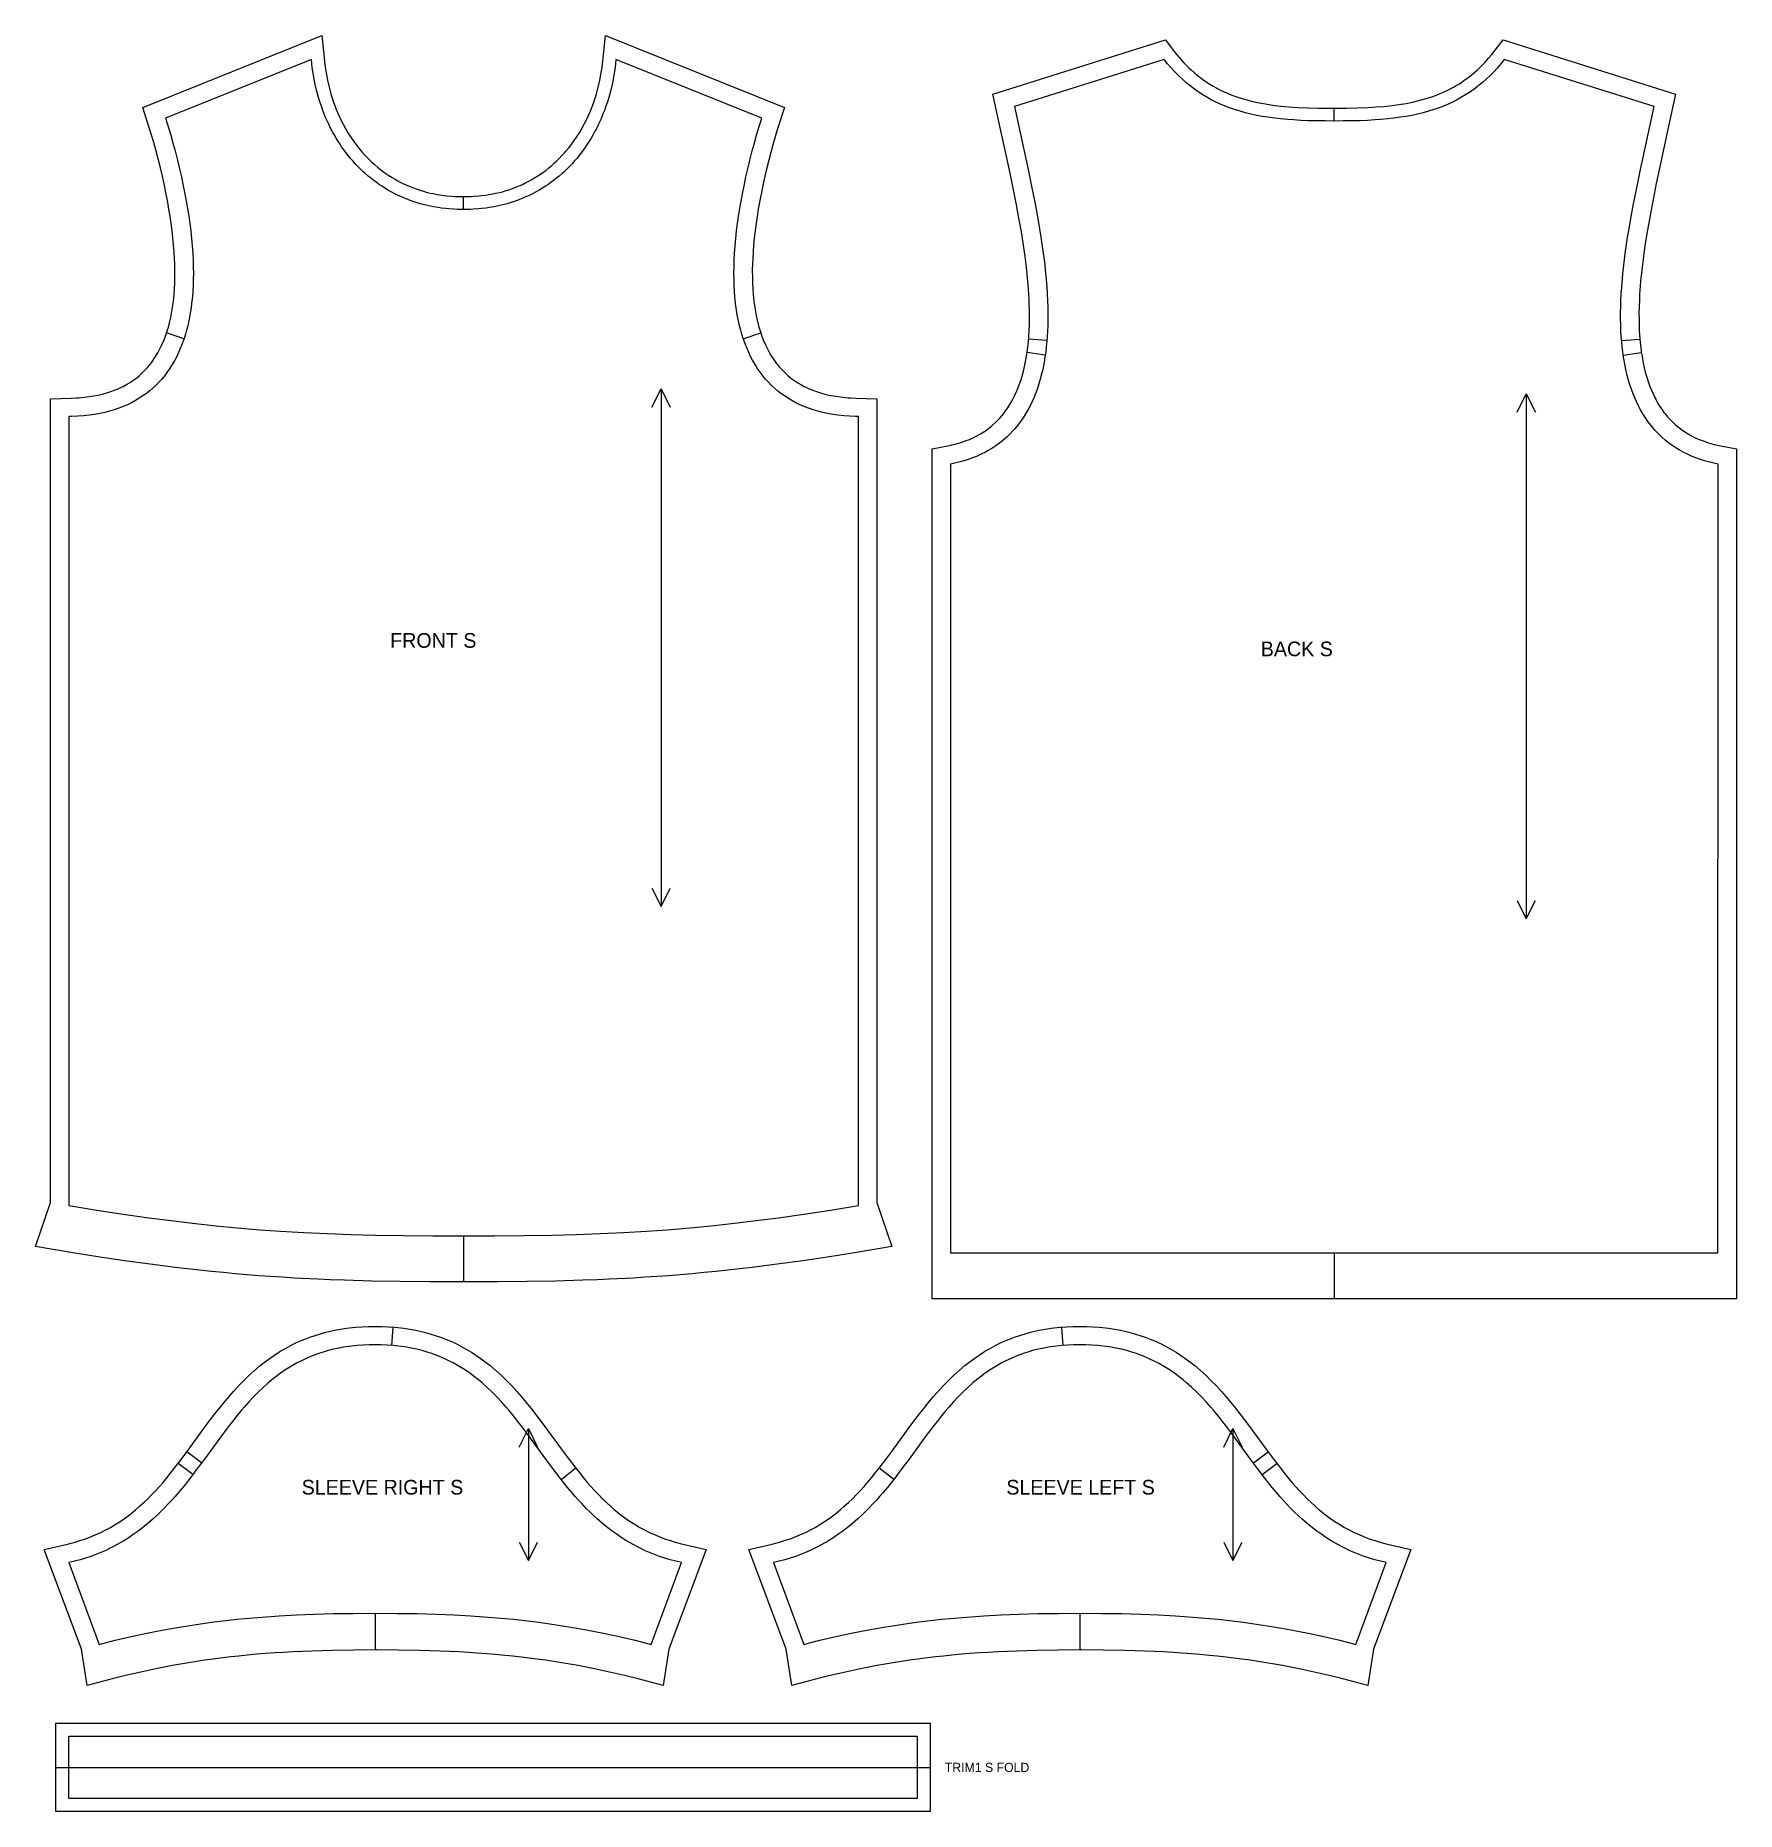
# Model space of a CAD drawing. Extents: x 17 to 943, y 28 to 995.
import ezdxf

# ---------------------------------------------------------------- set-up
doc = ezdxf.new("R2010")
doc.units = 0
for name, color, linetype in [('CUT', 7, 'CONTINUOUS'), ('FOLD', 6, 'CONTINUOUS'), ('GRAIN', 3, 'CONTINUOUS'), ('NOTCH', 1, 'CONTINUOUS'), ('SEW', 5, 'CONTINUOUS'), ('TEXT', 2, 'CONTINUOUS')]:
    doc.layers.add(name, color=color, linetype=linetype)

msp = doc.modelspace()

# ---------------------------------------------------------------- linework, layer by layer
at = {"layer": 'CUT'}
for points in [[(250.033, 907.217), (251.708, 907.232), (254.186, 907.313), (255.815, 907.405), (258.223, 907.599), (259.805, 907.765), (262.144, 908.069), (263.681, 908.309), (265.952, 908.721), (267.445, 909.031), (269.649, 909.549), (271.097, 909.928), (273.236, 910.548), (274.64, 910.994), (276.713, 911.714), (278.747, 912.492), (280.742, 913.327), (282.05, 913.916), (283.98, 914.845), (285.245, 915.496), (287.11, 916.517), (288.331, 917.227), (290.131, 918.337), (291.891, 919.499), (293.612, 920.713), (294.737, 921.55), (296.391, 922.847), (298.006, 924.194), (299.58, 925.589), (300.607, 926.545), (302.113, 928.019), (303.579, 929.539), (305.003, 931.104), (305.929, 932.172), (307.283, 933.811), (308.595, 935.494), (309.864, 937.219), (311.883, 940.185), (313.036, 942.019), (314.145, 943.893), (315.894, 947.1), (316.883, 949.074), (317.827, 951.085), (318.724, 953.131), (319.575, 955.211), (320.888, 958.753), (321.612, 960.921), (322.289, 963.12), (323.308, 966.853), (324.191, 970.665), (324.934, 974.553), (325.428, 977.715), (325.831, 980.92), (327.233, 994.954), (424.651, 955.781), (420.829, 943.62), (418.801, 936.732), (417.485, 931.971), (416.208, 927.097), (414.978, 922.129), (414.092, 918.351), (412.965, 913.259), (412.167, 909.407), (411.172, 904.239), (410.483, 900.349), (409.849, 896.453), (409.273, 892.557), (408.759, 888.667), (408.312, 884.79), (407.935, 880.932), (407.633, 877.098), (407.41, 873.294), (407.307, 870.778), (407.224, 867.038), (407.23, 863.344), (407.328, 859.703), (407.446, 857.307), (407.704, 853.765), (408.063, 850.292), (408.525, 846.892), (408.891, 844.67), (409.529, 841.407), (410.013, 839.281), (410.832, 836.17), (411.438, 834.151), (412.44, 831.207), (413.17, 829.303), (414.358, 826.539), (415.212, 824.758), (416.588, 822.184), (417.568, 820.532), (419.135, 818.154), (420.245, 816.635), (422.009, 814.458), (423.254, 813.073), (425.226, 811.097), (426.615, 809.846), (428.065, 808.649), (428.813, 808.071), (430.36, 806.956), (431.975, 805.894), (433.662, 804.888), (435.423, 803.938), (436.334, 803.484), (438.214, 802.619), (440.179, 801.814), (442.232, 801.069), (444.377, 800.386), (446.616, 799.768), (448.954, 799.217), (451.394, 798.735), (453.94, 798.324), (456.594, 797.986), (459.359, 797.724), (460.785, 797.622), (463.723, 797.477), (475.024, 797.161), (475.065, 359.541), (483.157, 335.534), (462.865, 332.212), (449.227, 330.06), (434.691, 327.892), (420.69, 325.949), (413.856, 325.059), (407.115, 324.222), (400.456, 323.435), (393.867, 322.699), (387.336, 322.011), (380.851, 321.371), (374.402, 320.778), (367.977, 320.229), (361.567, 319.723), (355.16, 319.259), (348.746, 318.836), (342.313, 318.453), (329.348, 317.797), (322.794, 317.521), (314.843, 317.235), (299.96, 316.825), (284.562, 316.55), (268.501, 316.393), (250.038, 316.339), (231.564, 316.393), (215.503, 316.55), (200.105, 316.825), (185.222, 317.235), (177.272, 317.521), (170.717, 317.797), (157.753, 318.453), (151.32, 318.836), (144.905, 319.259), (138.498, 319.723), (132.088, 320.229), (125.664, 320.778), (119.215, 321.371), (112.73, 322.011), (106.199, 322.699), (99.609, 323.435), (92.95, 324.222), (86.21, 325.059), (79.376, 325.949), (65.375, 327.892), (50.839, 330.06), (37.2, 332.212), (16.908, 335.534), (25, 359.541), (25.042, 797.161), (36.342, 797.477), (39.281, 797.622), (40.706, 797.724), (43.472, 797.986), (46.126, 798.324), (48.671, 798.735), (51.111, 799.217), (53.449, 799.768), (55.689, 800.386), (57.833, 801.069), (59.886, 801.814), (61.851, 802.619), (63.732, 803.484), (64.642, 803.938), (66.404, 804.888), (68.09, 805.894), (69.706, 806.956), (71.252, 808.071), (72.001, 808.649), (73.451, 809.846), (74.839, 811.097), (76.812, 813.073), (78.056, 814.458), (79.82, 816.635), (80.93, 818.154), (82.497, 820.532), (83.478, 822.184), (84.854, 824.758), (85.708, 826.539), (86.896, 829.303), (87.626, 831.207), (88.627, 834.151), (89.234, 836.17), (90.052, 839.281), (90.537, 841.407), (91.175, 844.67), (91.541, 846.892), (92.002, 850.292), (92.361, 853.765), (92.62, 857.307), (92.738, 859.703), (92.836, 863.344), (92.841, 867.038), (92.758, 870.778), (92.655, 873.294), (92.432, 877.098), (92.131, 880.932), (91.754, 884.79), (91.307, 888.667), (90.793, 892.557), (90.217, 896.453), (89.582, 900.349), (88.894, 904.239), (87.899, 909.407), (87.101, 913.259), (85.974, 918.351), (85.087, 922.129), (83.857, 927.097), (82.58, 931.971), (81.265, 936.732), (79.237, 943.62), (75.415, 955.781), (172.832, 994.954), (174.234, 980.92), (174.637, 977.715), (175.131, 974.553), (175.875, 970.665), (176.757, 966.853), (177.777, 963.12), (178.453, 960.921), (179.178, 958.753), (180.491, 955.211), (181.342, 953.131), (182.239, 951.085), (183.182, 949.074), (184.171, 947.1), (185.92, 943.893), (187.029, 942.019), (188.183, 940.185), (190.202, 937.219), (192.341, 934.367), (193.681, 932.714), (194.597, 931.636), (196.007, 930.055), (197.459, 928.52), (198.952, 927.031), (199.97, 926.064), (201.53, 924.653), (203.132, 923.291), (204.773, 921.977), (205.889, 921.128), (207.597, 919.898), (209.344, 918.719), (211.13, 917.591), (212.343, 916.869), (214.195, 915.83), (215.451, 915.167), (217.368, 914.219), (218.668, 913.618), (220.649, 912.764), (222.67, 911.967), (224.73, 911.228), (226.126, 910.768), (228.251, 910.128), (229.69, 909.735), (231.882, 909.197), (233.365, 908.873), (235.623, 908.439), (237.151, 908.185), (239.476, 907.859), (241.05, 907.678), (243.444, 907.462), (245.063, 907.355), (247.527, 907.251), (249.193, 907.221)], [(724.087, 307.104), (505.131, 307.104), (505.064, 769.834), (514.543, 771.735), (515.866, 772.027), (518.42, 772.67), (520.857, 773.39), (523.179, 774.184), (525.392, 775.049), (527.501, 775.983), (529.511, 776.986), (531.428, 778.055), (533.255, 779.189), (534.137, 779.78), (535.84, 781.011), (537.464, 782.307), (538.248, 782.978), (539.763, 784.37), (541.208, 785.827), (541.906, 786.579), (543.252, 788.133), (544.535, 789.752), (545.152, 790.586), (546.342, 792.303), (547.472, 794.085), (548.014, 795), (549.054, 796.878), (550.036, 798.82), (551.398, 801.849), (552.234, 803.945), (553.38, 807.198), (554.072, 809.438), (555.005, 812.899), (555.811, 816.476), (556.492, 820.162), (556.879, 822.676), (557.36, 826.527), (557.724, 830.468), (557.976, 834.491), (558.083, 837.214), (558.143, 839.969), (558.157, 842.753), (558.127, 845.563), (558.055, 848.398), (557.941, 851.256), (557.596, 857.031), (557.105, 862.872), (556.482, 868.763), (555.741, 874.69), (554.671, 882.122), (553.716, 888.068), (552.423, 895.476), (551.045, 902.825), (549.608, 910.083), (548.139, 917.216), (546.662, 924.188), (541.123, 949.705), (538.263, 963.102), (632.137, 992.53), (637.519, 985.613), (639.619, 983.04), (640.895, 981.574), (642.183, 980.165), (643.484, 978.81), (644.798, 977.508), (646.126, 976.258), (647.917, 974.669), (649.277, 973.533), (651.112, 972.091), (652.505, 971.062), (654.386, 969.757), (656.294, 968.527), (658.23, 967.368), (660.193, 966.279), (662.185, 965.256), (664.206, 964.298), (666.256, 963.402), (668.336, 962.566), (670.446, 961.788), (672.586, 961.066), (674.755, 960.398), (676.955, 959.783), (679.184, 959.217), (681.443, 958.701), (684.309, 958.12), (686.634, 957.706), (689.581, 957.247), (691.97, 956.924), (694.997, 956.575), (699.307, 956.177), (704.334, 955.84), (709.465, 955.611), (715.359, 955.462), (722.728, 955.398), (730.823, 955.434), (736.758, 955.55), (742.567, 955.773), (746.994, 956.037), (751.34, 956.392), (755.602, 956.85), (759.186, 957.333), (763.287, 958.012), (766.731, 958.701), (770.108, 959.494), (773.419, 960.398), (776.662, 961.42), (779.838, 962.566), (782.946, 963.843), (785.989, 965.256), (787.486, 966.017), (788.966, 966.815), (790.431, 967.651), (791.88, 968.527), (793.313, 969.442), (794.731, 970.4), (797.062, 972.091), (798.441, 973.165), (799.805, 974.285), (802.048, 976.258), (804.253, 978.37), (806.422, 980.628), (808.131, 982.545), (809.819, 984.564), (816.036, 992.53), (909.911, 963.102), (907.051, 949.705), (901.217, 922.808), (899.445, 914.38), (897.698, 905.741), (896.021, 896.951), (894.458, 888.068), (893.277, 880.635), (892.237, 873.206), (891.692, 868.763), (891.365, 865.812), (890.933, 861.406), (890.688, 858.485), (890.387, 854.134), (890.233, 851.256), (890.078, 846.977), (890.026, 844.155), (890.031, 839.969), (890.091, 837.214), (890.198, 834.491), (890.353, 831.8), (890.68, 827.831), (890.961, 825.233), (891.295, 822.676), (891.681, 820.162), (892.363, 816.476), (892.887, 814.079), (893.466, 811.732), (894.101, 809.438), (895.161, 806.099), (895.94, 803.945), (896.776, 801.849), (897.67, 799.814), (898.622, 797.841), (899.12, 796.878), (900.16, 795), (901.259, 793.186), (902.419, 791.436), (903.639, 789.752), (904.273, 788.934), (905.587, 787.348), (906.965, 785.827), (908.411, 784.37), (909.925, 782.978), (911.513, 781.651), (913.176, 780.388), (914.919, 779.189), (916.746, 778.055), (918.662, 776.986), (920.673, 775.983), (922.782, 775.049), (924.995, 774.184), (927.317, 773.39), (929.753, 772.67), (931.016, 772.339), (933.631, 771.735), (943.11, 769.834), (943.043, 307.104), (727.628, 307.104)], [(201.842, 115.935), (190.087, 115.876), (178.598, 115.69), (167.356, 115.359), (157.244, 114.915), (151.795, 114.611), (147.286, 114.322), (141.907, 113.932), (137.447, 113.569), (132.117, 113.085), (127.69, 112.641), (123.271, 112.159), (118.857, 111.637), (113.561, 110.956), (109.145, 110.341), (104.722, 109.683), (100.289, 108.98), (95.843, 108.229), (91.381, 107.431), (86.9, 106.584), (82.398, 105.687), (74.235, 103.939), (65.987, 102.016), (58.578, 100.154), (45.043, 96.591), (41.882, 116.44), (21.64, 170.698), (34.27, 173.587), (35.676, 173.93), (38.423, 174.666), (41.085, 175.466), (43.667, 176.326), (46.172, 177.246), (49.797, 178.735), (52.129, 179.797), (55.512, 181.493), (57.694, 182.688), (60.866, 184.578), (62.917, 185.899), (65.907, 187.972), (68.799, 190.149), (71.602, 192.427), (73.425, 193.999), (76.096, 196.435), (77.837, 198.109), (80.395, 200.69), (82.067, 202.455), (84.529, 205.167), (86.144, 207.015), (88.53, 209.841), (90.099, 211.76), (92.426, 214.684), (96.249, 219.667), (100.03, 224.757), (109.914, 238.269), (114.633, 244.518), (117.06, 247.618), (119.544, 250.691), (122.093, 253.73), (124.716, 256.725), (127.421, 259.668), (130.217, 262.55), (133.113, 265.362), (136.118, 268.094), (139.238, 270.734), (141.386, 272.439), (144.717, 274.904), (147.011, 276.481), (149.367, 278.001), (150.569, 278.739), (153.021, 280.167), (155.538, 281.53), (156.822, 282.186), (159.439, 283.444), (162.125, 284.628), (163.494, 285.191), (166.284, 286.258), (169.144, 287.244), (172.075, 288.145), (175.079, 288.959), (176.608, 289.333), (179.721, 290.013), (182.909, 290.6), (186.172, 291.093), (189.513, 291.49), (191.213, 291.652), (194.673, 291.902), (198.215, 292.054), (201.773, 292.104), (205.469, 292.054), (209.011, 291.902), (212.471, 291.652), (214.171, 291.49), (217.512, 291.093), (220.775, 290.6), (223.963, 290.013), (227.076, 289.333), (228.605, 288.959), (231.609, 288.145), (234.54, 287.244), (237.4, 286.258), (240.19, 285.191), (241.559, 284.628), (244.245, 283.444), (246.862, 282.186), (248.146, 281.53), (250.663, 280.167), (253.115, 278.739), (254.316, 278.001), (256.673, 276.481), (258.967, 274.904), (262.298, 272.439), (264.446, 270.734), (267.566, 268.094), (270.57, 265.362), (273.467, 262.55), (276.263, 259.668), (278.968, 256.725), (281.591, 253.73), (284.14, 250.691), (286.624, 247.618), (289.051, 244.518), (293.77, 238.269), (303.654, 224.757), (307.435, 219.667), (311.258, 214.684), (313.585, 211.76), (315.154, 209.841), (317.54, 207.015), (319.154, 205.167), (321.617, 202.455), (323.289, 200.69), (325.847, 198.109), (327.588, 196.435), (330.259, 193.999), (332.082, 192.427), (334.885, 190.149), (337.777, 187.972), (340.767, 185.899), (342.818, 184.578), (345.99, 182.688), (348.172, 181.493), (351.555, 179.797), (353.887, 178.735), (357.512, 177.246), (360.017, 176.326), (362.599, 175.466), (365.261, 174.666), (368.008, 173.93), (369.414, 173.587), (382.044, 170.698), (361.802, 116.44), (358.64, 96.591), (345.106, 100.154), (337.697, 102.016), (329.449, 103.939), (321.285, 105.687), (316.784, 106.584), (312.303, 107.431), (307.841, 108.229), (303.395, 108.98), (298.962, 109.683), (294.539, 110.341), (290.123, 110.956), (285.709, 111.528), (281.296, 112.058), (276.878, 112.548), (272.453, 113), (267.127, 113.492), (262.671, 113.862), (257.297, 114.26), (252.793, 114.555), (247.352, 114.867), (237.255, 115.324), (231.673, 115.516), (226.032, 115.668), (214.564, 115.866), (202.832, 115.934)], [(585.526, 115.935), (573.771, 115.876), (562.282, 115.69), (551.04, 115.359), (540.927, 114.915), (535.479, 114.611), (530.969, 114.322), (525.591, 113.932), (521.131, 113.569), (515.801, 113.085), (511.374, 112.641), (506.955, 112.159), (502.541, 111.637), (497.245, 110.956), (492.829, 110.341), (488.406, 109.683), (483.973, 108.98), (479.527, 108.229), (475.065, 107.431), (470.584, 106.584), (466.082, 105.687), (457.919, 103.939), (449.671, 102.016), (442.261, 100.154), (428.727, 96.591), (425.566, 116.44), (405.324, 170.698), (417.954, 173.587), (419.36, 173.93), (422.107, 174.666), (424.769, 175.466), (427.35, 176.326), (429.856, 177.246), (433.481, 178.735), (435.813, 179.797), (439.196, 181.493), (441.378, 182.688), (444.55, 184.578), (446.601, 185.899), (449.591, 187.972), (452.483, 190.149), (455.286, 192.427), (457.109, 193.999), (459.78, 196.435), (461.521, 198.109), (464.079, 200.69), (465.751, 202.455), (468.213, 205.167), (469.828, 207.015), (472.214, 209.841), (473.783, 211.76), (476.11, 214.684), (479.933, 219.667), (483.714, 224.757), (493.598, 238.269), (498.317, 244.518), (500.744, 247.618), (503.228, 250.691), (505.777, 253.73), (508.4, 256.725), (511.105, 259.668), (513.901, 262.55), (516.797, 265.362), (519.802, 268.094), (522.922, 270.734), (525.07, 272.439), (528.4, 274.904), (530.695, 276.481), (533.051, 278.001), (534.253, 278.739), (536.705, 280.167), (539.222, 281.53), (540.506, 282.186), (543.123, 283.444), (545.809, 284.628), (547.178, 285.191), (549.968, 286.258), (552.828, 287.244), (555.759, 288.145), (558.763, 288.959), (560.292, 289.333), (563.405, 290.013), (566.593, 290.6), (569.856, 291.093), (573.197, 291.49), (574.897, 291.652), (578.357, 291.902), (581.899, 292.054), (585.456, 292.104), (589.153, 292.054), (592.695, 291.902), (596.155, 291.652), (597.855, 291.49), (601.196, 291.093), (604.459, 290.6), (607.647, 290.013), (610.76, 289.333), (612.289, 288.959), (615.293, 288.145), (618.224, 287.244), (621.084, 286.258), (623.874, 285.191), (625.243, 284.628), (627.929, 283.444), (630.546, 282.186), (631.83, 281.53), (634.347, 280.167), (636.799, 278.739), (638, 278.001), (640.357, 276.481), (642.651, 274.904), (645.981, 272.439), (648.13, 270.734), (651.25, 268.094), (654.254, 265.362), (657.151, 262.55), (659.947, 259.668), (662.652, 256.725), (665.275, 253.73), (667.824, 250.691), (670.307, 247.618), (672.735, 244.518), (677.454, 238.269), (687.338, 224.757), (691.119, 219.667), (694.942, 214.684), (697.269, 211.76), (698.838, 209.841), (701.224, 207.015), (702.838, 205.167), (705.301, 202.455), (706.973, 200.69), (709.531, 198.109), (711.272, 196.435), (713.943, 193.999), (715.766, 192.427), (718.569, 190.149), (721.461, 187.972), (724.451, 185.899), (726.502, 184.578), (729.674, 182.688), (731.856, 181.493), (735.238, 179.797), (737.571, 178.735), (741.196, 177.246), (743.701, 176.326), (746.283, 175.466), (748.945, 174.666), (751.692, 173.93), (753.098, 173.587), (765.728, 170.698), (745.486, 116.44), (742.324, 96.591), (728.79, 100.154), (721.381, 102.016), (713.133, 103.939), (704.969, 105.687), (700.468, 106.584), (695.987, 107.431), (691.525, 108.229), (687.079, 108.98), (682.646, 109.683), (678.223, 110.341), (673.806, 110.956), (669.393, 111.528), (664.98, 112.058), (660.562, 112.548), (656.137, 113), (650.811, 113.492), (646.355, 113.862), (640.981, 114.26), (636.477, 114.555), (631.035, 114.867), (620.939, 115.324), (615.357, 115.516), (609.716, 115.668), (598.248, 115.866), (586.516, 115.934)], [(28, 76), (504, 76), (504, 28), (28, 28)]]:
    msp.add_lwpolyline(points, close=True, dxfattribs=at)
at = {"layer": 'FOLD'}
msp.add_lwpolyline([(28, 52), (504, 52)], dxfattribs=at)
at = {"layer": 'GRAIN'}
for points in [[(352.549, 792.522), (357.549, 802.522), (362.549, 792.522)], [(357.549, 802.522), (357.549, 520.688)], [(823.598, 789.936), (828.598, 799.936), (833.598, 789.936)], [(828.598, 799.936), (828.598, 514.039)], [(352.549, 530.688), (357.549, 520.688), (362.549, 530.688)], [(823.598, 524.039), (828.598, 514.039), (833.598, 524.039)], [(280.263, 226.435), (285.263, 236.435), (290.263, 226.435)], [(285.263, 236.435), (285.263, 164.669)], [(663.947, 226.435), (668.947, 236.435), (673.947, 226.435)], [(668.947, 236.435), (668.947, 164.669)], [(280.263, 174.669), (285.263, 164.669), (290.263, 174.669)], [(663.947, 174.669), (668.947, 164.669), (673.947, 174.669)]]:
    msp.add_lwpolyline(points, dxfattribs=at)
at = {"layer": 'NOTCH'}
for points in [[(724.087, 948.396), (724.084, 955.396)], [(250.033, 900.217), (250.001, 907.217)], [(97.743, 829.85), (88.276, 833.071)], [(402.323, 829.85), (411.79, 833.071)], [(566.725, 820.898), (556.833, 822.361)], [(567.625, 828.846), (557.658, 829.665)], [(880.549, 828.846), (890.516, 829.665)], [(881.449, 820.898), (891.341, 822.361)], [(250.033, 341.339), (250.038, 316.339)], [(724.087, 332.104), (724.087, 307.104)], [(210.866, 281.749), (211.664, 291.717)], [(576.502, 281.749), (575.704, 291.717)], [(107.323, 217.796), (99.28, 223.738)], [(680.045, 217.796), (688.087, 223.738)], [(102.525, 211.395), (94.589, 217.48)], [(303.133, 208.842), (311.018, 214.992)], [(484.235, 208.842), (476.35, 214.992)], [(684.843, 211.395), (692.779, 217.48)], [(201.842, 135.935), (201.834, 115.935)], [(585.526, 135.935), (585.518, 115.935)]]:
    msp.add_lwpolyline(points, dxfattribs=at)
at = {"layer": 'SEW'}
for points in [[(250.033, 341.339), (266.862, 341.384), (282.811, 341.529), (298.044, 341.788), (311.397, 342.138), (324.388, 342.606), (337.118, 343.206), (349.684, 343.948), (360.932, 344.747), (367.181, 345.248), (373.446, 345.792), (384.799, 346.882), (391.17, 347.553), (397.602, 348.272), (409.373, 349.691), (421.458, 351.279), (435.35, 353.252), (449.843, 355.455), (465.066, 357.901), (465.025, 787.437), (463.373, 787.483), (460.145, 787.643), (457.019, 787.89), (453.991, 788.226), (451.059, 788.648), (448.222, 789.157), (445.478, 789.751), (442.824, 790.429), (440.26, 791.191), (437.783, 792.033), (435.393, 792.957), (433.087, 793.958), (430.865, 795.037), (428.725, 796.192), (426.667, 797.42), (424.688, 798.72), (422.788, 800.09), (420.966, 801.529), (419.221, 803.034), (417.551, 804.603), (415.957, 806.235), (414.435, 807.928), (412.987, 809.68), (411.609, 811.488), (410.303, 813.352), (409.066, 815.268), (407.898, 817.235), (407.339, 818.238), (406.272, 820.278), (405.27, 822.365), (404.334, 824.496), (403.461, 826.67), (402.269, 830.006), (401.551, 832.279), (400.893, 834.588), (400.294, 836.931), (399.502, 840.507), (399.044, 842.93), (398.458, 846.616), (398.134, 849.107), (397.743, 852.889), (397.544, 855.439), (397.336, 859.301), (397.255, 861.899), (397.216, 865.827), (397.244, 868.464), (397.362, 872.443), (397.569, 876.446), (397.859, 880.468), (398.228, 884.503), (398.671, 888.548), (399.184, 892.596), (399.761, 896.642), (400.399, 900.681), (401.093, 904.708), (401.839, 908.717), (402.906, 914.026), (403.756, 917.973), (404.947, 923.176), (405.88, 927.027), (407.168, 932.082), (408.163, 935.804), (409.523, 940.662), (410.914, 945.385), (412.329, 949.957), (332.966, 981.87), (332.476, 977.587), (331.833, 973.369), (331.039, 969.219), (330.096, 965.142), (329.004, 961.143), (328.278, 958.783), (327.5, 956.454), (326.669, 954.156), (326.086, 952.643), (325.169, 950.4), (324.53, 948.924), (323.527, 946.74), (322.474, 944.591), (321.37, 942.48), (320.606, 941.094), (319.418, 939.047), (318.599, 937.704), (317.329, 935.724), (316.455, 934.427), (315.103, 932.517), (314.175, 931.267), (312.742, 929.43), (311.76, 928.23), (310.248, 926.468), (309.213, 925.32), (307.622, 923.637), (306.535, 922.543), (304.866, 920.942), (303.728, 919.902), (301.982, 918.386), (300.793, 917.405), (298.972, 915.976), (297.733, 915.054), (295.837, 913.717), (294.548, 912.857), (292.579, 911.614), (291.242, 910.818), (289.2, 909.672), (287.815, 908.942), (285.702, 907.897), (284.27, 907.235), (281.35, 905.994), (279.111, 905.137), (277.596, 904.603), (275.289, 903.855), (273.728, 903.394), (271.354, 902.759), (269.748, 902.374), (266.485, 901.695), (263.991, 901.269), (262.307, 901.024), (259.748, 900.716), (258.02, 900.552), (255.397, 900.366), (253.626, 900.283), (250.033, 900.217), (246.44, 900.283), (244.669, 900.366), (242.045, 900.552), (240.318, 900.716), (237.759, 901.024), (236.074, 901.269), (233.581, 901.695), (230.317, 902.374), (228.712, 902.759), (226.338, 903.394), (224.777, 903.855), (222.47, 904.603), (220.955, 905.137), (218.716, 905.994), (215.796, 907.235), (214.363, 907.897), (212.25, 908.942), (210.865, 909.672), (208.824, 910.818), (207.486, 911.614), (205.517, 912.857), (204.229, 913.717), (202.333, 915.054), (201.093, 915.976), (199.272, 917.405), (198.083, 918.386), (196.337, 919.902), (195.199, 920.942), (193.53, 922.543), (192.443, 923.637), (190.852, 925.32), (189.818, 926.468), (188.305, 928.23), (187.323, 929.43), (185.891, 931.267), (184.963, 932.517), (183.611, 934.427), (182.737, 935.724), (181.466, 937.704), (180.647, 939.047), (179.46, 941.094), (178.696, 942.48), (177.592, 944.591), (176.539, 946.74), (175.536, 948.924), (174.896, 950.4), (173.979, 952.643), (173.397, 954.156), (172.566, 956.454), (171.788, 958.783), (171.062, 961.143), (169.97, 965.142), (169.026, 969.219), (168.232, 973.369), (167.589, 977.587), (167.099, 981.87), (87.737, 949.957), (89.152, 945.385), (90.543, 940.662), (91.902, 935.804), (92.898, 932.082), (94.186, 927.027), (95.118, 923.176), (96.309, 917.973), (97.159, 914.026), (98.226, 908.717), (98.972, 904.708), (99.666, 900.681), (100.304, 896.642), (100.882, 892.596), (101.394, 888.548), (101.837, 884.503), (102.206, 880.468), (102.496, 876.446), (102.703, 872.443), (102.822, 868.464), (102.849, 865.827), (102.811, 861.899), (102.73, 859.301), (102.521, 855.439), (102.323, 852.889), (101.932, 849.107), (101.607, 846.616), (101.022, 842.93), (100.564, 840.507), (99.772, 836.931), (99.172, 834.588), (98.514, 832.279), (97.796, 830.006), (96.604, 826.67), (95.732, 824.496), (94.795, 822.365), (93.794, 820.278), (92.726, 818.238), (92.168, 817.235), (90.999, 815.268), (89.762, 813.352), (88.456, 811.488), (87.079, 809.68), (85.63, 807.928), (84.109, 806.235), (82.514, 804.603), (80.844, 803.034), (79.099, 801.529), (77.277, 800.09), (75.377, 798.72), (73.399, 797.42), (71.34, 796.192), (69.201, 795.037), (66.979, 793.958), (64.673, 792.957), (62.283, 792.033), (59.806, 791.191), (57.241, 790.429), (54.588, 789.751), (51.843, 789.157), (49.006, 788.648), (46.075, 788.226), (43.047, 787.89), (39.92, 787.643), (36.693, 787.483), (35.041, 787.437), (35, 357.901), (50.222, 355.455), (64.716, 353.252), (78.608, 351.279), (90.692, 349.691), (102.463, 348.272), (108.895, 347.553), (115.266, 346.882), (126.62, 345.792), (132.885, 345.248), (139.134, 344.747), (150.381, 343.948), (162.948, 343.206), (175.678, 342.606), (188.669, 342.138), (202.022, 341.788), (217.254, 341.529), (233.203, 341.384)], [(724.087, 332.104), (933.039, 332.104), (933.108, 761.641), (931.569, 761.95), (928.573, 762.642), (925.687, 763.431), (922.908, 764.315), (921.558, 764.793), (918.936, 765.818), (916.416, 766.935), (913.995, 768.142), (912.822, 768.779), (910.548, 770.117), (908.37, 771.541), (906.286, 773.048), (904.294, 774.636), (902.393, 776.303), (900.582, 778.046), (898.858, 779.864), (898.029, 780.8), (896.434, 782.725), (894.924, 784.718), (893.496, 786.778), (892.15, 788.901), (890.884, 791.086), (889.697, 793.33), (888.587, 795.631), (887.552, 797.987), (886.591, 800.394), (885.703, 802.852), (884.887, 805.357), (884.14, 807.908), (883.461, 810.502), (882.848, 813.138), (882.051, 817.163), (881.598, 819.893), (881.205, 822.656), (880.872, 825.451), (880.596, 828.276), (880.376, 831.128), (880.21, 834.007), (880.096, 836.91), (880.018, 841.306), (880.027, 844.261), (880.081, 847.234), (880.179, 850.222), (880.404, 854.731), (880.604, 857.752), (880.973, 862.3), (881.263, 865.341), (881.758, 869.913), (882.125, 872.964), (882.729, 877.543), (883.856, 885.162), (884.595, 889.717), (885.374, 894.252), (887.026, 903.237), (888.764, 912.066), (890.842, 922.094), (898.234, 956.283), (816.612, 981.87), (814.805, 979.602), (812.967, 977.439), (811.099, 975.379), (808.72, 972.942), (806.782, 971.101), (804.813, 969.354), (802.812, 967.698), (800.269, 965.751), (798.201, 964.29), (795.574, 962.581), (793.44, 961.303), (790.732, 959.815), (788.534, 958.709), (785.749, 957.428), (783.492, 956.482), (780.633, 955.393), (778.319, 954.594), (775.391, 953.682), (772.426, 952.862), (769.425, 952.129), (766.388, 951.48), (763.318, 950.908), (760.215, 950.409), (756.448, 949.901), (753.274, 949.547), (749.424, 949.199), (746.183, 948.967), (742.256, 948.75), (738.287, 948.593), (733.606, 948.475), (728.872, 948.414), (724.087, 948.396), (719.302, 948.414), (714.568, 948.475), (709.887, 948.593), (705.918, 948.75), (701.99, 948.967), (698.75, 949.199), (694.9, 949.547), (691.726, 949.901), (687.959, 950.409), (684.856, 950.908), (681.785, 951.48), (678.749, 952.129), (675.748, 952.862), (672.783, 953.682), (669.855, 954.594), (667.54, 955.393), (664.682, 956.482), (662.424, 957.428), (659.64, 958.709), (657.442, 959.815), (654.734, 961.303), (652.6, 962.581), (649.973, 964.29), (647.905, 965.751), (645.361, 967.698), (643.361, 969.354), (641.392, 971.101), (639.454, 972.942), (637.075, 975.379), (635.206, 977.439), (633.369, 979.602), (631.562, 981.87), (549.94, 956.283), (557.331, 922.094), (559.409, 912.066), (561.148, 903.237), (562.8, 894.252), (563.579, 889.717), (564.318, 885.162), (565.445, 877.543), (566.048, 872.964), (566.416, 869.913), (566.911, 865.341), (567.201, 862.3), (567.57, 857.752), (567.769, 854.731), (567.995, 850.222), (568.093, 847.234), (568.147, 844.261), (568.156, 841.306), (568.078, 836.91), (567.964, 834.007), (567.798, 831.128), (567.578, 828.276), (567.302, 825.451), (566.969, 822.656), (566.576, 819.893), (566.123, 817.163), (565.326, 813.138), (564.713, 810.502), (564.034, 807.908), (563.287, 805.357), (562.47, 802.852), (561.583, 800.394), (560.622, 797.987), (559.587, 795.631), (558.477, 793.33), (557.289, 791.086), (556.023, 788.901), (554.677, 786.778), (553.25, 784.718), (551.74, 782.725), (550.145, 780.8), (549.316, 779.864), (547.592, 778.046), (545.781, 776.303), (543.88, 774.636), (541.888, 773.048), (539.804, 771.541), (537.626, 770.117), (535.352, 768.779), (534.179, 768.142), (531.758, 766.935), (529.238, 765.818), (526.616, 764.793), (525.266, 764.315), (522.487, 763.431), (519.6, 762.642), (516.605, 761.95), (515.066, 761.641), (515.135, 332.104)], [(201.842, 135.935), (213.803, 135.875), (224.567, 135.706), (235.155, 135.413), (244.644, 135.028), (254.025, 134.517), (263.32, 133.872), (272.554, 133.081), (277.156, 132.628), (281.753, 132.135), (286.348, 131.6), (290.945, 131.021), (299.232, 129.868), (303.849, 129.163), (308.479, 128.41), (316.854, 126.929), (321.534, 126.034), (326.237, 125.087), (334.763, 123.244), (343.377, 121.217), (348.202, 120.01), (352.084, 119), (368.684, 163.496), (365.563, 164.234), (362.529, 165.047), (359.58, 165.932), (356.712, 166.888), (353.923, 167.913), (351.209, 169.004), (348.568, 170.159), (347.274, 170.76), (344.738, 172.008), (342.268, 173.315), (338.684, 175.381), (336.371, 176.826), (333.01, 179.089), (330.839, 180.659), (327.681, 183.099), (325.638, 184.78), (322.662, 187.376), (320.733, 189.155), (318.846, 190.968), (316.999, 192.815), (314.298, 195.642), (312.54, 197.562), (310.815, 199.507), (309.119, 201.475), (306.627, 204.466), (302.59, 209.537), (298.671, 214.685), (294.832, 219.877), (286.497, 231.286), (281.909, 237.4), (279.579, 240.404), (277.214, 243.363), (274.808, 246.27), (273.177, 248.174), (270.685, 250.977), (268.131, 253.707), (265.509, 256.358), (262.812, 258.922), (260.032, 261.391), (258.13, 262.981), (255.197, 265.277), (253.186, 266.745), (250.081, 268.846), (247.949, 270.177), (244.652, 272.063), (242.385, 273.244), (240.061, 274.361), (238.877, 274.895), (236.462, 275.912), (233.984, 276.86), (232.721, 277.307), (230.145, 278.147), (227.499, 278.912), (226.15, 279.265), (223.396, 279.914), (220.567, 280.483), (219.123, 280.737), (216.176, 281.183), (213.145, 281.543), (211.598, 281.69), (208.438, 281.919), (205.187, 282.058), (201.842, 282.104), (198.497, 282.058), (195.246, 281.919), (192.086, 281.69), (190.539, 281.543), (187.508, 281.183), (184.561, 280.737), (183.117, 280.483), (180.288, 279.914), (177.534, 279.265), (176.185, 278.912), (173.539, 278.147), (170.963, 277.307), (169.699, 276.86), (167.222, 275.912), (164.807, 274.895), (163.623, 274.361), (161.299, 273.244), (159.032, 272.063), (155.735, 270.177), (153.603, 268.846), (150.498, 266.745), (148.487, 265.277), (145.554, 262.981), (143.652, 261.391), (140.872, 258.922), (138.175, 256.358), (135.553, 253.707), (132.999, 250.977), (130.507, 248.174), (128.876, 246.27), (126.47, 243.363), (124.105, 240.404), (121.774, 237.4), (117.187, 231.286), (108.852, 219.877), (105.013, 214.685), (101.093, 209.537), (97.057, 204.466), (94.565, 201.475), (92.869, 199.507), (91.144, 197.562), (89.386, 195.642), (86.685, 192.815), (84.838, 190.968), (82.951, 189.155), (81.022, 187.376), (78.046, 184.78), (76.003, 183.099), (72.845, 180.659), (70.674, 179.089), (67.313, 176.826), (65, 175.381), (61.415, 173.315), (58.946, 172.008), (56.41, 170.76), (55.116, 170.159), (52.475, 169.004), (49.761, 167.913), (46.972, 166.888), (44.104, 165.932), (41.154, 165.047), (38.121, 164.234), (35, 163.496), (51.6, 119), (55.482, 120.01), (60.307, 121.217), (68.921, 123.244), (77.447, 125.087), (82.149, 126.034), (86.83, 126.929), (95.205, 128.41), (99.835, 129.163), (104.452, 129.868), (112.739, 131.021), (117.335, 131.6), (121.931, 132.135), (126.528, 132.628), (131.13, 133.081), (140.364, 133.872), (149.659, 134.517), (159.04, 135.028), (168.529, 135.413), (179.117, 135.706), (189.881, 135.875)], [(585.526, 135.935), (597.486, 135.875), (608.251, 135.706), (618.839, 135.413), (628.328, 135.028), (637.709, 134.517), (647.004, 133.872), (656.238, 133.081), (660.84, 132.628), (665.437, 132.135), (670.032, 131.6), (674.629, 131.021), (682.916, 129.868), (687.533, 129.163), (692.163, 128.41), (700.538, 126.929), (705.218, 126.034), (709.921, 125.087), (718.447, 123.244), (727.061, 121.217), (731.886, 120.01), (735.768, 119), (752.368, 163.496), (749.247, 164.234), (746.213, 165.047), (743.264, 165.932), (740.396, 166.888), (737.607, 167.913), (734.893, 169.004), (732.252, 170.159), (730.958, 170.76), (728.422, 172.008), (725.952, 173.315), (722.368, 175.381), (720.055, 176.826), (716.694, 179.089), (714.523, 180.659), (711.365, 183.099), (709.322, 184.78), (706.346, 187.376), (704.417, 189.155), (702.53, 190.968), (700.683, 192.815), (697.982, 195.642), (696.224, 197.562), (694.499, 199.507), (692.803, 201.475), (690.311, 204.466), (686.274, 209.537), (682.355, 214.685), (678.516, 219.877), (670.181, 231.286), (665.593, 237.4), (663.263, 240.404), (660.898, 243.363), (658.492, 246.27), (656.861, 248.174), (654.369, 250.977), (651.815, 253.707), (649.193, 256.358), (646.496, 258.922), (643.716, 261.391), (641.814, 262.981), (638.881, 265.277), (636.87, 266.745), (633.765, 268.846), (631.633, 270.177), (628.336, 272.063), (626.069, 273.244), (623.745, 274.361), (622.56, 274.895), (620.146, 275.912), (617.668, 276.86), (616.405, 277.307), (613.829, 278.147), (611.183, 278.912), (609.834, 279.265), (607.08, 279.914), (604.251, 280.483), (602.807, 280.737), (599.86, 281.183), (596.829, 281.543), (595.282, 281.69), (592.122, 281.919), (588.871, 282.058), (585.526, 282.104), (582.181, 282.058), (578.93, 281.919), (575.77, 281.69), (574.222, 281.543), (571.192, 281.183), (568.245, 280.737), (566.801, 280.483), (563.972, 279.914), (561.218, 279.265), (559.869, 278.912), (557.223, 278.147), (554.647, 277.307), (553.383, 276.86), (550.906, 275.912), (548.491, 274.895), (547.307, 274.361), (544.983, 273.244), (542.716, 272.063), (539.419, 270.177), (537.287, 268.846), (534.182, 266.745), (532.171, 265.277), (529.238, 262.981), (527.336, 261.391), (524.556, 258.922), (521.859, 256.358), (519.237, 253.707), (516.683, 250.977), (514.191, 248.174), (512.56, 246.27), (510.153, 243.363), (507.789, 240.404), (505.458, 237.4), (500.87, 231.286), (492.536, 219.877), (488.697, 214.685), (484.777, 209.537), (480.741, 204.466), (478.249, 201.475), (476.553, 199.507), (474.828, 197.562), (473.07, 195.642), (470.369, 192.815), (468.522, 190.968), (466.635, 189.155), (464.706, 187.376), (461.73, 184.78), (459.687, 183.099), (456.529, 180.659), (454.357, 179.089), (450.997, 176.826), (448.684, 175.381), (445.099, 173.315), (442.63, 172.008), (440.094, 170.76), (438.8, 170.159), (436.159, 169.004), (433.445, 167.913), (430.656, 166.888), (427.788, 165.932), (424.838, 165.047), (421.805, 164.234), (418.684, 163.496), (435.284, 119), (439.166, 120.01), (443.991, 121.217), (452.605, 123.244), (461.131, 125.087), (465.833, 126.034), (470.513, 126.929), (478.889, 128.41), (483.519, 129.163), (488.136, 129.868), (496.423, 131.021), (501.019, 131.6), (505.615, 132.135), (510.212, 132.628), (514.814, 133.081), (524.048, 133.872), (533.343, 134.517), (542.724, 135.028), (552.213, 135.413), (562.801, 135.706), (573.565, 135.875)], [(35, 69), (497, 69), (497, 35), (35, 35)]]:
    msp.add_lwpolyline(points, close=True, dxfattribs=at)

# ---------------------------------------------------------------- texts
at = {"layer": 'TEXT'}
for s, height, p in [('FRONT S', 8, (210.03, 661.6)), ('BACK S', 8, (684.09, 656.99)), ('SLEEVE RIGHT S', 8, (161.84, 200.55)), ('SLEEVE LEFT S', 8, (545.53, 200.55)), ('TRIM1 S FOLD', 5, (512, 49.5))]:
    msp.add_text(s, height=height, dxfattribs=at).set_placement(p)

doc.saveas('drawing.dxf')
